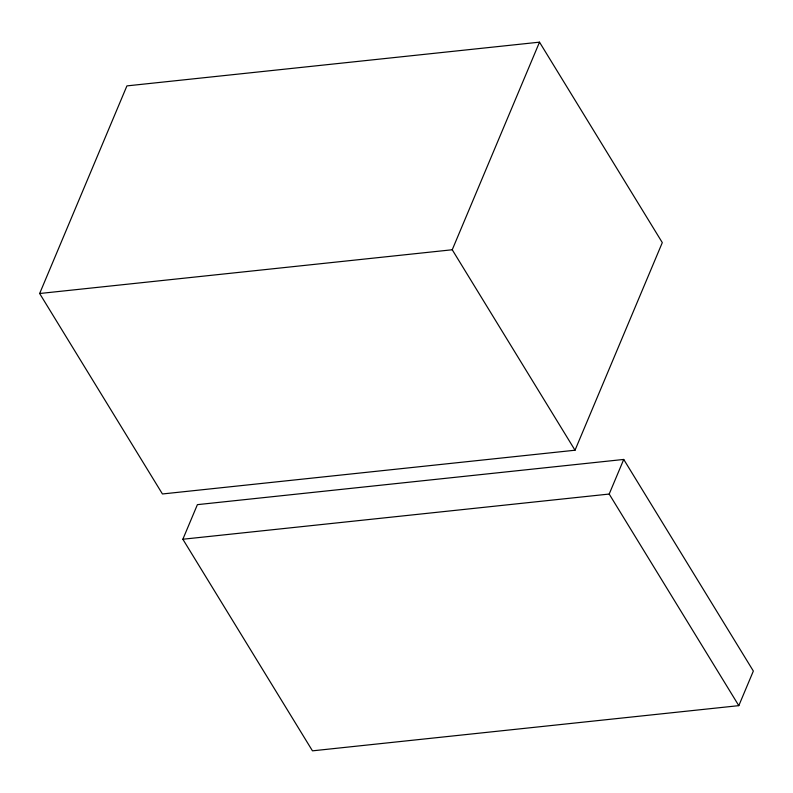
<?xml version="1.0" encoding="UTF-8"?>
<svg xmlns="http://www.w3.org/2000/svg" width="793" height="793" viewBox="0 0 793 793"><rect width="100%" height="100%" fill="white"/><g stroke="black" fill="none" stroke-linecap="round" stroke-linejoin="round"><path stroke-width="1.19" d="M39.65 293.509L126.92 85.892L539.508 42.158L662.304 242.618L575.024 450.226L162.436 493.97L39.65 293.509L452.238 249.765L539.508 42.158M182.856 539.24L197.398 504.645L623.734 459.444L753.35 671.047L738.808 705.651L312.462 750.842L182.856 539.24L609.193 494.049L623.734 459.444M609.193 494.049L738.808 705.651M452.238 249.765L575.024 450.226"/></g></svg>
